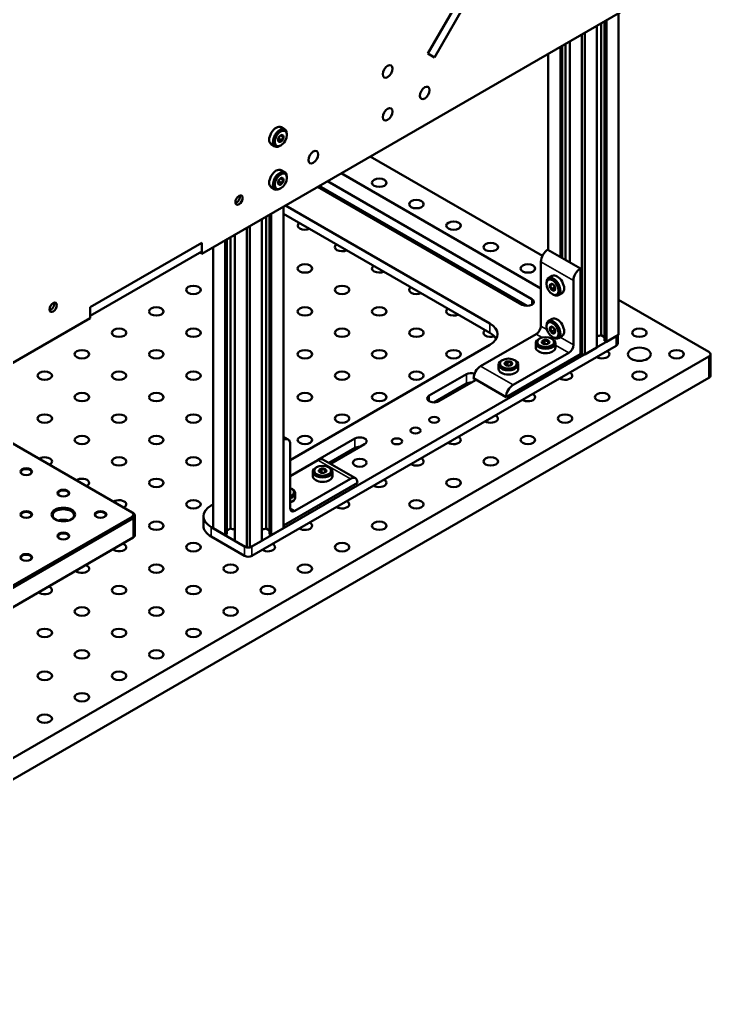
# Model space of a CAD drawing. Header units: inches. Extents: x 66 to 271, y 23 to 80.
# Drawn here: x 109.67 to 122.82, y 45.74 to 64.71 of the extents above; entities that cross this region are included whole.
import ezdxf

# ---------------------------------------------------------------- set-up
doc = ezdxf.new("R2010")
doc.units = ezdxf.units.IN
doc.header["$LTSCALE"] = 4
doc.header["$MEASUREMENT"] = 0
doc.layers.add('Visible (ANSI)', color=7, linetype='Continuous', lineweight=50)
doc.layers.add('Visible Narrow (ANSI)', color=7, linetype='Continuous', lineweight=35)

msp = doc.modelspace()

# ---------------------------------------------------------------- linework, layer by layer
at = {"layer": 'Visible (ANSI)'}
for p, q in [((117.429, 64.064), (120.429, 69.26)), ((117.429, 64.064), (120.429, 69.26)), ((120.553, 69.188), (117.554, 63.992)), ((120.554, 69.188), (117.554, 63.992)), ((113.129, 60.255), (121.261, 64.949)), ((120.826, 58.575), (120.826, 64.699)), ((121.055, 58.707), (121.055, 64.831)), ((120.645, 58.471), (120.645, 64.594)), ((120.728, 58.701), (120.728, 64.642)), ((120.793, 58.594), (120.793, 64.68)), ((120.36, 58.338), (120.36, 64.429)), ((120.416, 58.338), (120.416, 64.462)), ((119.95, 60.195), (119.95, 64.193)), ((119.983, 60.176), (119.983, 64.212)), ((120.047, 60.139), (120.047, 64.249)), ((120.131, 60.09), (120.131, 64.297)), ((117.554, 63.992), (117.429, 64.064)), ((117.554, 63.992), (117.429, 64.064)), ((119.72, 60.327), (119.72, 64.06)), ((114.707, 62.622), (114.637, 62.662)), ((114.59, 62.451), (114.585, 62.448)), ((114.601, 62.479), (114.59, 62.451)), ((114.59, 62.451), (114.657, 62.413)), ((114.632, 62.508), (114.682, 62.478)), ((114.746, 62.515), (114.746, 62.536)), ((114.52, 62.297), (114.449, 62.338)), ((114.631, 62.316), (114.614, 62.306)), ((116.332, 62.104), (119.609, 60.212)), ((114.707, 61.805), (114.637, 61.846)), ((114.601, 61.663), (114.59, 61.635)), ((114.632, 61.691), (114.682, 61.662)), ((114.746, 61.699), (114.746, 61.719)), ((119.581, 59.591), (115.78, 61.786)), ((114.52, 61.48), (114.449, 61.521)), ((114.59, 61.635), (114.585, 61.632)), ((114.59, 61.635), (114.657, 61.596)), ((114.631, 61.5), (114.614, 61.49)), ((119.224, 59.283), (115.335, 61.528)), ((119.319, 59.261), (115.363, 61.545)), ((115.519, 61.634), (119.408, 59.389)), ((113.853, 61.337), (113.853, 61.345)), ((113.791, 61.229), (113.784, 61.225)), ((114.68, 61.15), (114.68, 55.027)), ((114.72, 61.173), (118.609, 58.928)), ((114.27, 60.914), (114.27, 54.79)), ((114.353, 60.961), (114.353, 55.02)), ((114.418, 60.999), (114.418, 54.913)), ((114.451, 61.018), (114.451, 54.894)), ((114.68, 61.016), (118.609, 58.748)), ((113.984, 60.749), (113.984, 54.658)), ((114.041, 60.781), (114.041, 54.658)), ((113.574, 60.512), (113.574, 54.894)), ((113.607, 60.531), (113.607, 54.913)), ((113.672, 60.568), (113.672, 55.02)), ((113.755, 60.616), (113.755, 54.79)), ((113.129, 60.459), (111.007, 59.234)), ((111.007, 59.234), (113.129, 60.459)), ((113.129, 60.459), (113.129, 60.295)), ((113.129, 60.459), (113.129, 60.255)), ((113.345, 60.38), (113.345, 55.027)), ((120.332, 59.974), (119.714, 60.331)), ((113.129, 60.295), (111.007, 59.071)), ((113.129, 60.255), (113.093, 60.275)), ((119.581, 60.101), (119.581, 58.877)), ((120.332, 58.341), (120.332, 59.974)), ((119.726, 59.789), (119.796, 59.83)), ((119.687, 59.683), (119.687, 59.703)), ((119.801, 59.675), (119.751, 59.646)), ((119.843, 59.619), (119.776, 59.58)), ((119.843, 59.619), (119.832, 59.647)), ((119.848, 59.616), (119.843, 59.619)), ((120.199, 59.744), (120.199, 58.52)), ((119.802, 59.484), (119.819, 59.474)), ((119.913, 59.464), (119.984, 59.505)), ((121.055, 59.377), (122.776, 58.383)), ((110.256, 59.188), (110.248, 59.184)), ((110.318, 59.295), (110.318, 59.304)), ((111.007, 59.234), (111.007, 59.071)), ((111.007, 59.03), (111.007, 59.234)), ((108.886, 57.805), (111.007, 59.03)), ((119.726, 58.973), (119.796, 59.013)), ((119.687, 58.866), (119.687, 58.887)), ((119.801, 58.859), (119.751, 58.829)), ((119.843, 58.802), (119.832, 58.83)), ((114.083, 54.682), (121.013, 58.683)), ((119.492, 58.724), (118.432, 58.112)), ((119.555, 58.637), (119.537, 58.627)), ((119.843, 58.802), (119.776, 58.764)), ((119.784, 58.637), (119.802, 58.627)), ((119.802, 58.667), (119.819, 58.657)), ((119.848, 58.799), (119.843, 58.802)), ((119.913, 58.648), (119.984, 58.689)), ((120.793, 58.663), (120.728, 58.701)), ((121.055, 58.707), (120.826, 58.575)), ((121.042, 58.544), (121.042, 58.7)), ((114.083, 54.502), (121.013, 58.503)), ((118.609, 58.52), (114.809, 56.325)), ((119.482, 58.551), (119.482, 58.469)), ((119.646, 58.532), (119.651, 58.534)), ((119.651, 58.534), (119.651, 58.611)), ((119.651, 58.534), (119.681, 58.53)), ((119.721, 58.542), (119.721, 58.6)), ((119.857, 58.551), (119.857, 58.469)), ((120.645, 58.471), (120.416, 58.338)), ((120.826, 58.575), (120.793, 58.594)), ((122.776, 58.297), (101.73, 46.145)), ((118.918, 57.524), (120.332, 58.341)), ((120.111, 58.367), (119.051, 57.755)), ((120.36, 58.338), (120.332, 58.354)), ((120.416, 58.338), (120.36, 58.338)), ((122.807, 58.34), (122.807, 57.932)), ((118.775, 58.142), (118.775, 58.061)), ((118.848, 58.229), (118.83, 58.219)), ((118.939, 58.123), (118.944, 58.126)), ((118.944, 58.126), (118.944, 58.203)), ((118.944, 58.126), (118.974, 58.122)), ((119.013, 58.134), (119.013, 58.192)), ((119.077, 58.229), (119.095, 58.219)), ((119.15, 58.142), (119.15, 58.061)), ((122.776, 57.888), (101.73, 45.737)), ((117.456, 57.552), (118.163, 57.96)), ((118.918, 57.524), (118.3, 57.882)), ((118.163, 57.781), (117.546, 57.424)), ((118.347, 57.854), (117.64, 57.446)), ((111.802, 55.329), (108.164, 57.429)), ((114.68, 56.769), (114.77, 56.717)), ((115.335, 56.327), (116.042, 56.735)), ((114.809, 56.631), (114.809, 55.407)), ((116.042, 56.556), (115.546, 56.269)), ((116.226, 56.629), (115.574, 56.253)), ((114.809, 56.02), (115.338, 56.325)), ((115.312, 56.188), (115.294, 56.178)), ((115.408, 56.085), (115.408, 56.162)), ((115.432, 56.335), (116.051, 55.977)), ((115.478, 56.093), (115.478, 56.151)), ((115.542, 56.188), (115.559, 56.178)), ((114.897, 55.356), (115.957, 55.968)), ((115.239, 56.101), (115.239, 56.019)), ((115.403, 56.082), (115.408, 56.085)), ((115.408, 56.085), (115.438, 56.08)), ((115.614, 56.101), (115.614, 56.019)), ((116.09, 55.891), (114.68, 55.078)), ((114.835, 55.78), (114.852, 55.769)), ((114.907, 55.693), (114.907, 55.611)), ((113.345, 55.481), (113.306, 55.458)), ((103.493, 50.45), (111.802, 55.247)), ((111.82, 55.216), (103.511, 50.419)), ((111.82, 55.318), (111.802, 55.329)), ((111.856, 55.267), (111.856, 54.9)), ((113.159, 55.074), (113.159, 55.254)), ((113.306, 55.049), (113.942, 54.682)), ((113.345, 55.027), (113.574, 54.894)), ((113.607, 54.983), (113.672, 55.02)), ((114.353, 55.02), (114.418, 54.982)), ((114.451, 54.894), (114.68, 55.027)), ((103.511, 50.052), (111.82, 54.849)), ((113.306, 54.87), (113.942, 54.502)), ((113.574, 54.894), (113.607, 54.913)), ((114.418, 54.913), (114.451, 54.894)), ((113.755, 54.79), (113.984, 54.658)), ((113.984, 54.658), (114.041, 54.658)), ((114.041, 54.658), (114.27, 54.79))]:
    msp.add_line(p, q, dxfattribs=at)
for centre, major_axis in [((116.664, 63.725), (-0.065, -0.113)), ((117.371, 63.316), (-0.065, -0.113)), ((116.664, 62.908), (-0.065, -0.113)), ((114.631, 62.449), (0.081, 0.141)), ((115.25, 62.092), (-0.065, -0.113)), ((114.631, 61.632), (0.081, 0.141)), ((116.504, 61.606), (-0.138, 0)), ((113.836, 61.275), (-0.049, -0.0849)), ((117.211, 61.198), (-0.138, 0)), ((117.918, 60.789), (-0.138, 0)), ((118.626, 60.381), (-0.138, 0)), ((115.09, 59.973), (-0.138, 0)), ((119.333, 59.973), (-0.138, 0)), ((119.802, 59.616), (-0.081, 0.141)), ((112.969, 59.565), (-0.138, 0)), ((115.797, 59.565), (-0.138, 0)), ((110.3, 59.234), (-0.049, -0.0849)), ((112.262, 59.156), (-0.138, 0)), ((115.09, 59.156), (-0.138, 0)), ((116.504, 59.156), (-0.138, 0)), ((111.554, 58.748), (-0.138, 0)), ((112.969, 58.748), (-0.138, 0)), ((115.797, 58.748), (-0.138, 0)), ((117.211, 58.748), (-0.138, 0)), ((119.802, 58.8), (-0.081, 0.141)), ((121.454, 58.748), (-0.138, 0)), ((119.67, 58.571), (0.162, 0)), ((121.454, 58.34), (-0.217, 0)), ((110.847, 58.34), (-0.138, 0)), ((112.262, 58.34), (-0.138, 0)), ((115.09, 58.34), (-0.138, 0)), ((116.504, 58.34), (-0.138, 0)), ((117.918, 58.34), (-0.138, 0)), ((118.962, 58.163), (0.162, 0)), ((122.161, 58.34), (-0.138, 0)), ((110.14, 57.932), (-0.138, 0)), ((111.554, 57.932), (-0.138, 0)), ((112.969, 57.932), (-0.138, 0)), ((115.797, 57.932), (-0.138, 0)), ((117.211, 57.932), (-0.138, 0)), ((121.454, 57.932), (-0.138, 0)), ((110.847, 57.523), (-0.138, 0)), ((112.262, 57.523), (-0.138, 0)), ((115.09, 57.523), (-0.138, 0)), ((116.504, 57.523), (-0.138, 0)), ((120.747, 57.523), (-0.138, 0)), ((110.14, 57.115), (-0.138, 0)), ((111.554, 57.115), (-0.138, 0)), ((112.969, 57.115), (-0.138, 0)), ((115.797, 57.115), (-0.138, 0)), ((117.548, 57.091), (0.098, 0)), ((120.04, 57.115), (-0.138, 0)), ((117.195, 56.887), (0.098, 0)), ((110.847, 56.707), (-0.138, 0)), ((112.262, 56.707), (-0.138, 0)), ((115.09, 56.707), (-0.138, 0)), ((116.841, 56.682), (0.098, 0)), ((119.333, 56.707), (-0.138, 0)), ((111.554, 56.299), (-0.138, 0)), ((112.969, 56.299), (-0.138, 0)), ((116.134, 56.274), (0.13, 0)), ((118.626, 56.299), (-0.138, 0)), ((109.787, 56.104), (-0.111, 0)), ((115.427, 56.121), (0.162, 0)), ((112.262, 55.89), (-0.138, 0)), ((117.918, 55.89), (-0.138, 0)), ((110.494, 55.696), (-0.111, 0)), ((110.494, 55.288), (-0.223, 0)), ((112.969, 55.482), (-0.138, 0)), ((117.211, 55.482), (-0.138, 0)), ((109.787, 55.288), (-0.111, 0)), ((111.201, 55.288), (-0.111, 0)), ((112.262, 55.074), (-0.138, 0)), ((116.504, 55.074), (-0.138, 0)), ((110.494, 54.879), (-0.111, 0)), ((112.969, 54.666), (-0.138, 0)), ((115.797, 54.666), (-0.138, 0)), ((109.787, 54.471), (-0.111, 0)), ((112.262, 54.257), (-0.138, 0)), ((113.676, 54.257), (-0.138, 0)), ((115.09, 54.257), (-0.138, 0)), ((111.554, 53.849), (-0.138, 0)), ((112.969, 53.849), (-0.138, 0)), ((114.383, 53.849), (-0.138, 0)), ((110.847, 53.441), (-0.138, 0)), ((112.262, 53.441), (-0.138, 0)), ((113.676, 53.441), (-0.138, 0)), ((110.14, 53.033), (-0.138, 0)), ((111.554, 53.033), (-0.138, 0)), ((112.969, 53.033), (-0.138, 0)), ((110.847, 52.624), (-0.138, 0)), ((112.262, 52.624), (-0.138, 0)), ((110.14, 52.216), (-0.138, 0)), ((111.554, 52.216), (-0.138, 0)), ((110.847, 51.808), (-0.138, 0)), ((110.14, 51.4), (-0.138, 0))]:
    msp.add_ellipse(centre, major_axis=major_axis, ratio=0.57735, dxfattribs=at)
for centre, major_axis, start_param, end_param in [((114.543, 62.5), (-0.094, -0.162), 3.141593, 6.283185), ((114.614, 62.459), (-0.094, -0.162), 2.356194, 7.068583), ((114.631, 62.449), (-0.0361, -0.0625), 4.45059, 5.497787), ((114.631, 62.449), (-0.0361, -0.0625), 5.497787, 6.544985), ((114.631, 62.449), (0.0361, 0.0625), 0.261799, 1.308997), ((114.631, 62.449), (-0.0361, -0.0625), 0.261799, 1.308997), ((114.631, 62.449), (0.0361, 0.0625), 5.497787, 6.544985), ((114.631, 62.449), (0.0361, 0.0625), 4.45059, 5.497787), ((114.543, 61.683), (-0.094, -0.162), 3.141593, 6.283185), ((114.614, 61.643), (-0.094, -0.162), 2.356194, 7.068583), ((114.631, 61.632), (-0.0361, -0.0625), 4.45059, 5.497787), ((114.631, 61.632), (0.0361, 0.0625), 0.261799, 1.308997), ((114.631, 61.632), (0.0361, 0.0625), 5.497787, 6.544985), ((114.631, 61.632), (0.0361, 0.0625), 4.45059, 5.497787), ((114.631, 61.632), (-0.0361, -0.0625), 5.497787, 6.544985), ((114.631, 61.632), (-0.0361, -0.0625), 0.261799, 1.308997), ((113.791, 61.301), (0.0437, 0.0758), 3.535928, 5.88885), ((115.797, 61.198), (0.138, 0), 1.325387, 1.752815), ((115.797, 61.198), (0.138, 0), 6.101167, 6.528594), ((115.09, 60.789), (-0.138, 0), 5.583607, 8.55356), ((116.504, 60.789), (0.138, 0), 1.325387, 1.752815), ((116.504, 60.789), (0.138, 0), 6.101167, 6.528594), ((115.797, 60.381), (-0.138, 0), 5.583607, 8.55356), ((117.211, 60.381), (0.138, 0), 1.325387, 1.752815), ((117.211, 60.381), (0.138, 0), 6.101167, 6.528594), ((119.714, 60.178), (-0.094, -0.163), 3.926991, 5.497787), ((116.504, 59.973), (-0.138, 0), 5.583607, 8.55356), ((117.918, 59.973), (0.138, 0), 1.325387, 1.752815), ((117.918, 59.973), (0.138, 0), 6.101167, 6.528594), ((120.332, 59.82), (-0.094, -0.163), 3.926991, 5.497787), ((119.819, 59.627), (-0.094, 0.162), 2.356194, 7.068583), ((119.89, 59.668), (-0.094, 0.162), 3.141593, 6.283185), ((117.211, 59.565), (-0.138, 0), 5.583607, 8.55356), ((118.626, 59.565), (0.138, 0), 1.325387, 1.752815), ((118.626, 59.565), (0.138, 0), 6.101167, 6.528594), ((119.802, 59.616), (-0.0361, 0.0625), 6.021386, 7.068583), ((119.802, 59.616), (0.0361, -0.0625), 3.926991, 4.974188), ((119.802, 59.616), (-0.0361, 0.0625), 4.974188, 6.021386), ((119.802, 59.616), (0.0361, -0.0625), 4.974188, 6.021386), ((119.802, 59.616), (-0.0361, 0.0625), 3.926991, 4.974188), ((119.802, 59.616), (0.0361, -0.0625), 6.021386, 7.068583), ((119.316, 59.336), (0.13, 0), 3.926991, 7.068583), ((110.256, 59.26), (0.0437, 0.0758), 3.535928, 5.88885), ((117.918, 59.156), (-0.138, 0), 5.583607, 8.55356), ((119.89, 58.851), (-0.094, 0.162), 3.141593, 6.283185), ((118.255, 58.724), (0.5, 0), 5.497787, 7.068583), ((119.492, 58.826), (-0.062, -0.108), 0.785398, 2.356194), ((119.819, 58.81), (-0.094, 0.162), 2.356194, 7.068583), ((119.802, 58.8), (-0.0361, 0.0625), 6.021386, 7.068583), ((119.802, 58.8), (0.0361, -0.0625), 3.926991, 4.974188), ((119.802, 58.8), (-0.0361, 0.0625), 4.974188, 6.021386), ((119.802, 58.8), (-0.0361, 0.0625), 3.926991, 4.974188), ((118.626, 58.748), (-0.138, 0), 5.583607, 8.394215), ((118.255, 58.544), (0.5, 0), 0.316379, 0.785398), ((119.67, 58.551), (0.187, 0), 2.356194, 7.068583), ((119.67, 58.571), (-0.0722, 0), 3.926991, 4.974188), ((119.802, 58.8), (0.0361, -0.0625), 4.974188, 6.021386), ((119.802, 58.8), (0.0361, -0.0625), 6.021386, 7.068583), ((120.845, 58.46), (-0.433, 0), 4.984823, 5.190967), ((119.67, 58.469), (0.187, 0), 3.141593, 6.283185), ((119.67, 58.571), (-0.0722, 0), 6.021386, 7.068583), ((119.67, 58.571), (-0.0722, 0), 4.974188, 6.021386), ((119.67, 58.571), (0.0722, 0), 3.926991, 4.974188), ((119.67, 58.571), (0.0722, 0), 4.974188, 6.021386), ((119.67, 58.571), (0.0722, 0), 6.021386, 7.068583), ((120.111, 58.469), (-0.062, -0.108), 0.785398, 2.356194), ((120.942, 58.544), (0.1, 0), 5.497787, 6.283185), ((120.747, 58.34), (0.138, 0), 3.841171, 7.154403), ((122.701, 58.34), (0.106, 0), 5.497787, 7.068583), ((118.432, 57.958), (-0.094, -0.163), 3.926991, 5.497787), ((118.962, 58.142), (0.187, 0), 2.356194, 7.068583), ((118.962, 58.061), (0.187, 0), 3.141593, 6.283185), ((118.962, 58.163), (-0.0722, 0), 6.021386, 7.068583), ((118.962, 58.163), (-0.0722, 0), 4.974188, 6.021386), ((118.962, 58.163), (0.0722, 0), 3.926991, 4.974188), ((118.962, 58.163), (-0.0722, 0), 3.926991, 4.974188), ((118.962, 58.163), (0.0722, 0), 4.974188, 6.021386), ((118.962, 58.163), (0.0722, 0), 6.021386, 7.068583), ((118.255, 57.907), (0.13, 0), 1.059859, 2.356194), ((120.04, 57.932), (0.138, 0), 3.841171, 7.154403), ((122.701, 57.932), (0.106, 0), 5.497787, 6.283185), ((118.255, 57.728), (-0.13, 0), 4.691673, 5.497787), ((119.051, 57.601), (-0.094, -0.163), 3.926991, 5.497787), ((117.548, 57.499), (-0.13, 0), 5.497787, 8.63938), ((117.918, 57.523), (-0.138, 0), 4.758364, 6.237211), ((119.333, 57.523), (0.138, 0), 3.841171, 7.154403), ((118.626, 57.115), (0.138, 0), 3.841171, 7.154403), ((114.676, 56.554), (0.094, 0.163), 5.497787, 7.034002), ((116.134, 56.682), (0.13, 0), 5.497787, 8.63938), ((117.918, 56.707), (0.138, 0), 3.841171, 7.154403), ((116.134, 56.503), (-0.13, 0), 4.691673, 5.497787), ((110.14, 56.299), (0.138, 0), 5.401926, 8.735241), ((115.338, 56.172), (0.094, 0.163), 0, 0.785398), ((115.797, 56.299), (-0.138, 0), 4.758364, 6.237211), ((117.211, 56.299), (0.138, 0), 3.841171, 7.154403), ((109.787, 56.096), (0.101, 0), 5.546377, 10.161586), ((115.427, 56.101), (0.187, 0), 2.356194, 7.068583), ((115.427, 56.274), (0.13, 0), 2.356194, 2.620077), ((115.427, 56.121), (-0.0722, 0), 4.974188, 6.021386), ((115.427, 56.121), (-0.0722, 0), 3.926991, 4.974188), ((115.427, 56.121), (0.0722, 0), 6.021386, 7.068583), ((110.847, 55.89), (0.138, 0), 5.401926, 8.735241), ((115.427, 56.019), (0.187, 0), 3.141593, 6.283185), ((115.427, 56.121), (-0.0722, 0), 6.021386, 7.068583), ((115.427, 56.121), (0.0722, 0), 3.926991, 4.974188), ((115.427, 56.121), (0.0722, 0), 4.974188, 6.021386), ((115.957, 55.815), (0.094, 0.163), 5.497787, 7.068583), ((114.72, 55.713), (0.162, 0), 5.290095, 7.276275), ((114.72, 55.693), (0.187, 0), 5.205411, 7.068583), ((116.504, 55.89), (0.138, 0), 3.841171, 7.154403), ((110.494, 55.688), (0.101, 0), 5.546377, 10.161586), ((114.72, 55.611), (0.187, 0), 5.205411, 6.283185), ((110.494, 55.271), (0.203, 0), 5.545909, 10.162054), ((111.554, 55.482), (0.138, 0), 5.401926, 8.735241), ((113.659, 55.254), (-0.5, 0), 5.497787, 7.068583), ((114.897, 55.458), (-0.062, -0.108), 5.497787, 7.068583), ((115.797, 55.482), (0.138, 0), 3.841171, 7.154403), ((109.787, 55.28), (0.101, 0), 5.546377, 10.161586), ((111.201, 55.28), (0.101, 0), 5.546377, 10.161586), ((111.731, 55.288), (0.1, 0), 5.497787, 7.068583), ((111.731, 55.267), (0.125, 0), 5.497787, 7.068583), ((110.494, 55.071), (-0.203, 0), 4.190893, 5.233885), ((113.659, 55.074), (-0.5, 0), 0, 0.785398), ((113.556, 54.779), (0.433, 0), 1.092218, 1.299688), ((114.469, 54.779), (0.433, 0), 1.84323, 2.049375), ((115.09, 55.074), (0.138, 0), 3.841171, 7.154403), ((110.494, 54.871), (0.101, 0), 5.546377, 10.161586), ((111.731, 54.9), (0.125, 0), 5.497787, 6.283185), ((111.554, 54.666), (0.138, 0), 3.656564, 7.33901), ((114.383, 54.666), (0.138, 0), 3.841171, 7.154403), ((109.787, 54.463), (0.101, 0), 5.546377, 10.161586), ((114.013, 54.543), (0.1, 0), 3.926991, 5.497787), ((110.847, 54.257), (0.138, 0), 3.656564, 7.33901), ((110.14, 53.849), (0.138, 0), 3.656564, 7.33901)]:
    msp.add_ellipse(centre, major_axis=major_axis, ratio=0.57735, start_param=start_param, end_param=end_param, dxfattribs=at)
for points, weights in [([(114.606, 62.383), (114.58, 62.409), (114.58, 62.419)], [1.2923474741, 1.49227432412, 1.2923474741]), ([(114.657, 62.413), (114.619, 62.405), (114.606, 62.383)], [1.2923474741, 1.49227432412, 1.2923474741]), ([(114.657, 62.515), (114.639, 62.511), (114.628, 62.506)], [1.2923474741, 1.37865189927, 1.39044453372]), ([(114.657, 62.515), (114.657, 62.504), (114.682, 62.478)], [1.2923474741, 1.49227432412, 1.2923474741]), ([(114.682, 62.478), (114.657, 62.453), (114.657, 62.413)], [1.2923474741, 1.49227432412, 1.2923474741]), ([(114.657, 61.698), (114.639, 61.695), (114.628, 61.689)], [1.2923474741, 1.37865189927, 1.39044453372]), ([(114.657, 61.698), (114.657, 61.687), (114.682, 61.662)], [1.2923474741, 1.49227432412, 1.2923474741]), ([(114.682, 61.662), (114.657, 61.636), (114.657, 61.596)], [1.2923474741, 1.49227432412, 1.2923474741]), ([(114.606, 61.567), (114.58, 61.592), (114.58, 61.603)], [1.2923474741, 1.49227432412, 1.2923474741]), ([(114.657, 61.596), (114.619, 61.589), (114.606, 61.567)], [1.2923474741, 1.49227432412, 1.2923474741]), ([(119.751, 59.646), (119.776, 59.671), (119.776, 59.682)], [1.2923474741, 1.49227432412, 1.2923474741]), ([(119.776, 59.58), (119.776, 59.62), (119.751, 59.646)], [1.2923474741, 1.49227432412, 1.2923474741]), ([(119.805, 59.673), (119.794, 59.679), (119.776, 59.682)], [1.39044453372, 1.37865189927, 1.2923474741]), ([(119.827, 59.551), (119.815, 59.573), (119.776, 59.58)], [1.2923474741, 1.49227432412, 1.2923474741]), ([(119.853, 59.587), (119.853, 59.576), (119.827, 59.551)], [1.2923474741, 1.49227432412, 1.2923474741]), ([(119.751, 58.829), (119.776, 58.855), (119.776, 58.866)], [1.2923474741, 1.49227432412, 1.2923474741]), ([(119.776, 58.764), (119.776, 58.804), (119.751, 58.829)], [1.2923474741, 1.49227432412, 1.2923474741]), ([(119.805, 58.857), (119.794, 58.862), (119.776, 58.866)], [1.39044453372, 1.37865189927, 1.2923474741]), ([(119.827, 58.734), (119.815, 58.756), (119.776, 58.764)], [1.2923474741, 1.49227432412, 1.2923474741]), ([(119.853, 58.771), (119.853, 58.76), (119.827, 58.734)], [1.2923474741, 1.49227432412, 1.2923474741]), ([(119.6, 58.582), (119.625, 58.582), (119.651, 58.611)], [1.2923474741, 1.49227432412, 1.2923474741]), ([(119.618, 58.542), (119.609, 58.547), (119.6, 58.582)], [1.2923474741, 1.49227432412, 1.2923474741]), ([(119.651, 58.611), (119.686, 58.591), (119.721, 58.6)], [1.2923474741, 1.49227432412, 1.2923474741]), ([(119.717, 58.54), (119.727, 58.546), (119.739, 58.56)], [1.39044453372, 1.37865189927, 1.2923474741]), ([(119.721, 58.6), (119.73, 58.566), (119.739, 58.56)], [1.2923474741, 1.49227432412, 1.2923474741]), ([(118.893, 58.174), (118.918, 58.174), (118.944, 58.203)], [1.2923474741, 1.49227432412, 1.2923474741]), ([(118.911, 58.133), (118.902, 58.139), (118.893, 58.174)], [1.2923474741, 1.49227432412, 1.2923474741]), ([(118.944, 58.203), (118.979, 58.183), (119.013, 58.192)], [1.2923474741, 1.49227432412, 1.2923474741]), ([(119.01, 58.131), (119.02, 58.138), (119.032, 58.152)], [1.39044453372, 1.37865189927, 1.2923474741]), ([(119.013, 58.192), (119.023, 58.157), (119.032, 58.152)], [1.2923474741, 1.49227432412, 1.2923474741]), ([(115.357, 56.132), (115.383, 56.132), (115.408, 56.162)], [1.2923474741, 1.49227432412, 1.2923474741]), ([(115.408, 56.162), (115.443, 56.142), (115.478, 56.151)], [1.2923474741, 1.49227432412, 1.2923474741]), ([(115.478, 56.151), (115.487, 56.116), (115.497, 56.111)], [1.2923474741, 1.49227432412, 1.2923474741]), ([(115.376, 56.092), (115.367, 56.097), (115.357, 56.132)], [1.2923474741, 1.49227432412, 1.2923474741]), ([(115.474, 56.09), (115.485, 56.097), (115.497, 56.111)], [1.39044453372, 1.37865189927, 1.2923474741])]:
    msp.add_rational_spline(points, weights, degree=2, dxfattribs=at)
at = {"layer": 'Visible Narrow (ANSI)'}
for p, q in [((120.199, 59.744), (119.581, 60.101)), ((119.408, 59.283), (119.408, 59.389)), ((118.609, 58.748), (118.609, 58.928)), ((119.696, 58.811), (119.581, 58.877)), ((119.607, 58.658), (119.492, 58.724)), ((120.199, 58.52), (119.945, 58.666)), ((121.013, 58.503), (121.013, 58.683)), ((120.111, 58.367), (119.857, 58.513)), ((122.776, 58.297), (122.776, 57.888)), ((119.051, 57.755), (118.432, 58.112)), ((118.163, 57.781), (118.163, 57.96)), ((117.456, 57.446), (117.456, 57.552)), ((116.042, 56.556), (116.042, 56.735)), ((115.335, 56.324), (115.335, 56.327)), ((115.338, 56.325), (115.957, 55.968)), ((114.809, 55.407), (114.897, 55.356)), ((111.82, 55.216), (111.802, 55.247)), ((111.82, 54.849), (111.82, 55.216)), ((113.306, 54.87), (113.306, 55.049)), ((113.942, 54.502), (113.942, 54.682)), ((114.083, 54.502), (114.083, 54.682))]:
    msp.add_line(p, q, dxfattribs=at)

doc.saveas('drawing.dxf')
